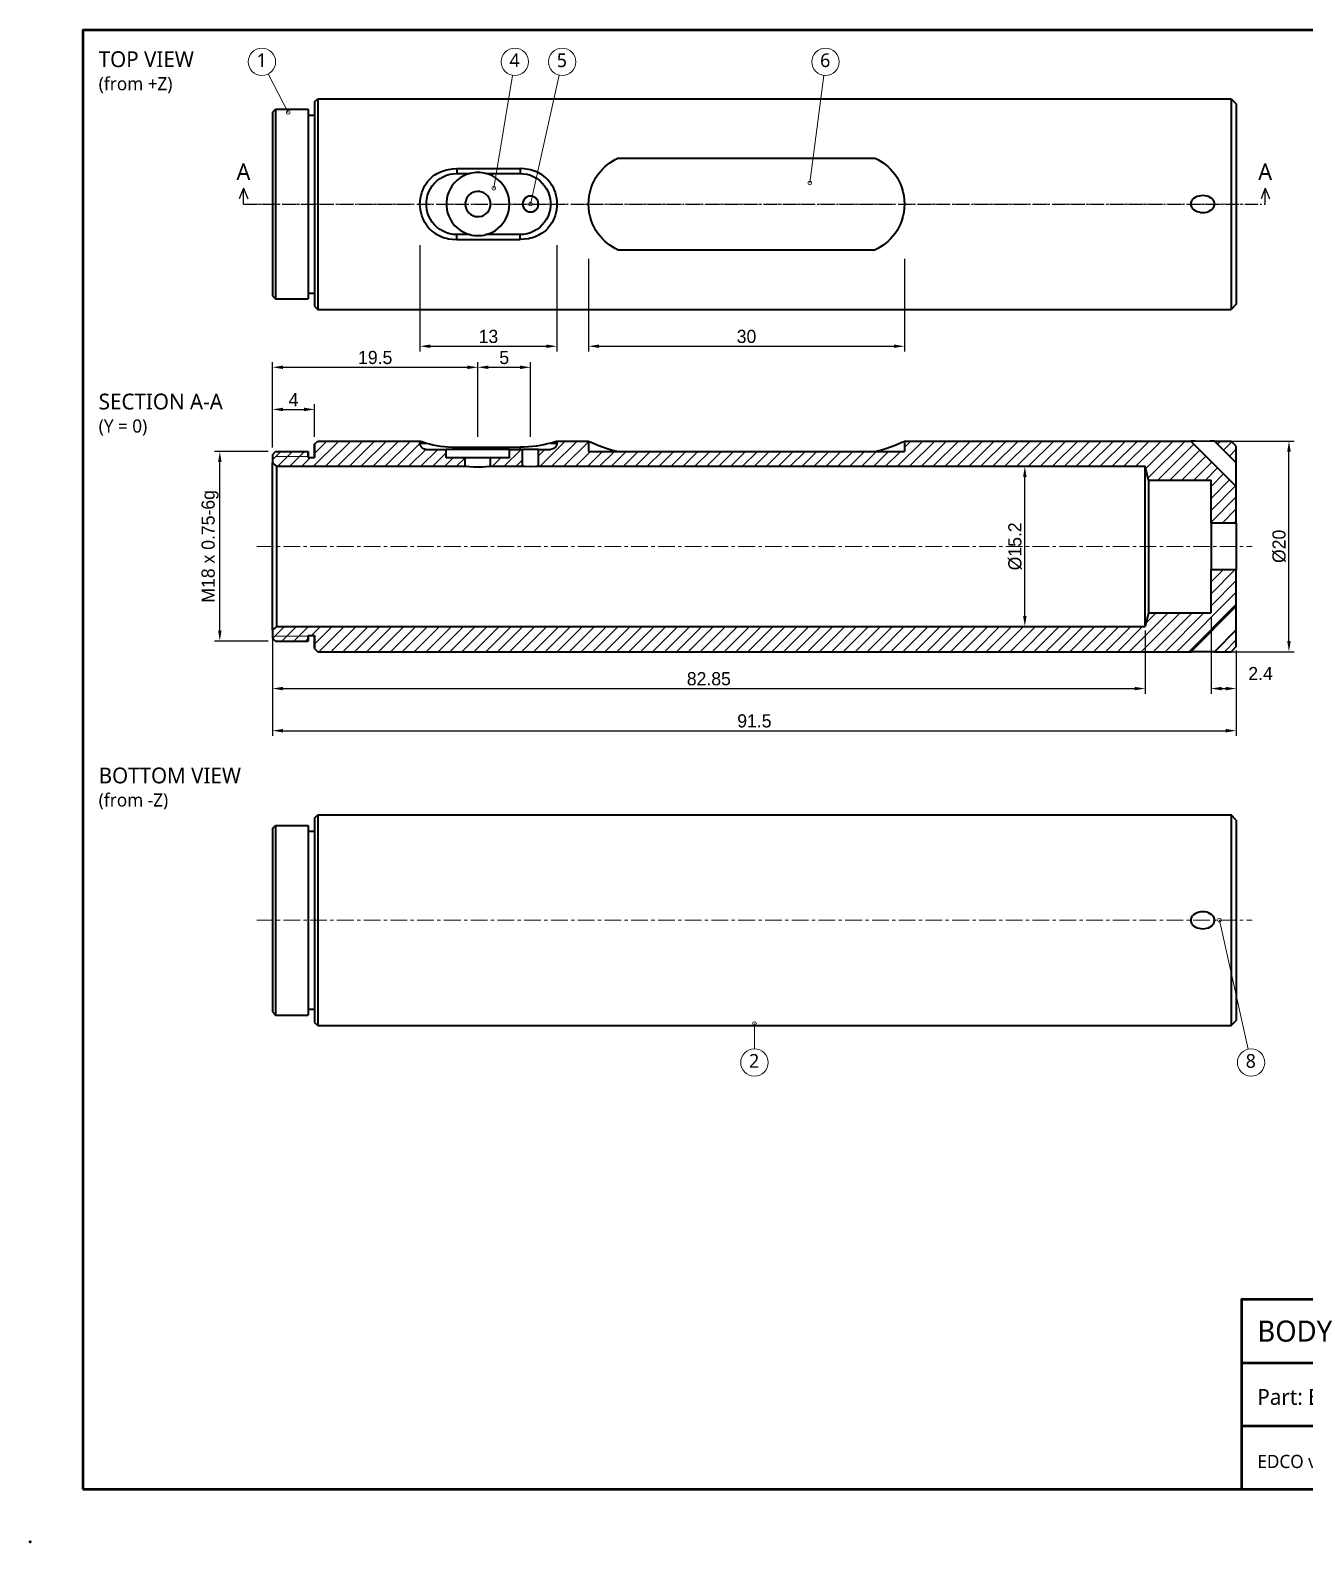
# Model space of a CAD drawing. Header units: millimetres. Extents: x 0 to 420, y 0 to 297.
# Drawn here: x 0 to 242, y 0 to 287 of the extents above; entities that cross this region are included whole.
import ezdxf

# ---------------------------------------------------------------- set-up
doc = ezdxf.new("R2010")
doc.units = ezdxf.units.MM
doc.linetypes.add('CENTER', pattern=[5.08, 3.175, -0.635, 0.635, -0.635])
doc.linetypes.add('DASHDOT', pattern=[3.556, 2.54, -0.508, 0, -0.508])
for name, color, linetype, lineweight in [('BORDER', 7, 'Continuous', 50), ('CENTER', 1, 'CENTER', 13), ('CUTLINE', 1, 'DASHDOT', 25), ('DIM', 5, 'Continuous', 13), ('HATCH', 8, 'Continuous', 9), ('TEXT', 7, 'Continuous', 18), ('VISIBLE', 7, 'Continuous', 35)]:
    doc.layers.add(name, color=color, linetype=linetype, lineweight=lineweight)
doc.styles.add('OpenSans', font='OpenSans-Regular.ttf')
doc.dimstyles.new('FK', dxfattribs={"dimtxt": 2.5, "dimasz": 2, "dimexe": 1, "dimexo": 0.8, "dimgap": 0.6, "dimtad": 1, "dimdec": 3, "dimlfac": 0.5, "dimdsep": 46, "dimcen": 2.5, "dimclrd": 5, "dimclre": 5, "dimclrt": 7, "dimazin": 3, "dimtfac": 1, "dimtmove": 0, "dimatfit": 3})

msp = doc.modelspace()

# ---------------------------------------------------------------- linework, layer by layer
at = {"layer": 'BORDER'}
for p, q in [((230, 34), (410, 34)), ((230, 22), (410, 22))]:
    msp.add_line(p, q, dxfattribs=at)
for points in [[(10, 10), (410, 10), (410, 287), (10, 287)], [(230, 10), (410, 10), (410, 46), (230, 46)]]:
    msp.add_lwpolyline(points, close=True, dxfattribs=at)
msp.add_point((0, 0), dxfattribs=at)
at = {"layer": 'CENTER'}
for p, q in [((43, 254), (232, 254)), ((43, 189), (232, 189)), ((43, 118), (232, 118))]:
    msp.add_line(p, q, dxfattribs=at)
at = {"layer": 'CUTLINE'}
for p, q in [((40.5, 257), (39.7, 255)), ((40.5, 254), (40.5, 257)), ((40.5, 257), (41.3, 255)), ((234.5, 257), (233.7, 255)), ((234.5, 254), (234.5, 257)), ((234.5, 257), (235.3, 255)), ((40.5, 254), (234.5, 254))]:
    msp.add_line(p, q, dxfattribs=at)
at = {"layer": 'DIM'}
for p, q in [((49, 271.4), (45.201, 278.694)), ((88, 257), (91.5726, 278.4354)), ((95, 254), (100.436, 278.4619)), ((148, 258), (150.6637, 278.4218)), ((225.8, 118), (231.236, 93.5381)), ((137.5, 98.4), (137.5, 93.6))]:
    msp.add_line(p, q, dxfattribs=at)
for centre, radius in [((44, 281), 2.6), ((92, 281), 2.6), ((101, 281), 2.6), ((151, 281), 2.6), ((49, 271.4), 0.35), ((148, 258), 0.35), ((88, 257), 0.35), ((95, 254), 0.35), ((225.8, 118), 0.35), ((137.5, 98.4), 0.35), ((137.5, 91), 2.6), ((231.8, 91), 2.6)]:
    msp.add_circle(centre, radius, dxfattribs=at)
at = {"layer": 'HATCH'}
for p, q in [((46, 205.4451), (47.5549, 207)), ((47.0177, 204.2), (49.8177, 207)), ((49.2804, 204.2), (52.0804, 207)), ((53.8059, 204.2), (58.6059, 209)), ((54, 206.6569), (56.3431, 209)), ((56.0686, 204.2), (60.8686, 209)), ((58.3314, 204.2), (63.1314, 209)), ((60.5941, 204.2), (65.3941, 209)), ((62.8569, 204.2), (67.6569, 209)), ((65.1196, 204.2), (69.9196, 209)), ((67.3823, 204.2), (72.1823, 209)), ((69.6451, 204.2), (74.0062, 208.5611)), ((71.9078, 204.2), (75.1204, 207.4126)), ((74.1706, 204.2), (77.3706, 207.4)), ((76.4333, 204.2), (79, 206.7667)), ((90.0098, 204.2), (93.2098, 207.4)), ((96.5, 206.1648), (97.7352, 207.4)), ((96.798, 204.2), (101.598, 209)), ((99.0607, 204.2), (103.8607, 209)), ((101.3235, 204.2), (106, 208.8765)), ((103.5862, 204.2), (106.3862, 207)), ((105.8489, 204.2), (108.6489, 207)), ((108.1117, 204.2), (110.9117, 207)), ((110.3744, 204.2), (113.1744, 207)), ((112.6372, 204.2), (115.4372, 207)), ((114.8999, 204.2), (117.6999, 207)), ((117.1627, 204.2), (119.9627, 207)), ((119.4254, 204.2), (122.2254, 207)), ((121.6881, 204.2), (124.4881, 207)), ((123.9509, 204.2), (126.7509, 207)), ((126.2136, 204.2), (129.0136, 207)), ((128.4764, 204.2), (131.2764, 207)), ((130.7391, 204.2), (133.5391, 207)), ((133.0018, 204.2), (135.8018, 207)), ((135.2646, 204.2), (138.0646, 207)), ((137.5273, 204.2), (140.3273, 207)), ((139.7901, 204.2), (142.5901, 207)), ((142.0528, 204.2), (144.8528, 207)), ((144.3156, 204.2), (147.1156, 207)), ((146.5783, 204.2), (149.3783, 207)), ((148.841, 204.2), (151.641, 207)), ((151.1038, 204.2), (153.9038, 207)), ((153.3665, 204.2), (156.1665, 207)), ((155.6293, 204.2), (158.4293, 207)), ((157.892, 204.2), (160.692, 207)), ((160.1547, 204.2), (162.9547, 207)), ((162.4175, 204.2), (165.2175, 207)), ((164.6802, 204.2), (169.4802, 209)), ((166, 207.7825), (167.2175, 209)), ((166.943, 204.2), (171.743, 209)), ((169.2057, 204.2), (174.0057, 209)), ((171.4685, 204.2), (176.2685, 209)), ((173.7312, 204.2), (178.5312, 209)), ((175.9939, 204.2), (180.7939, 209)), ((178.2567, 204.2), (183.0567, 209)), ((180.5194, 204.2), (185.3194, 209)), ((182.7822, 204.2), (187.5822, 209)), ((185.0449, 204.2), (189.8449, 209)), ((187.3076, 204.2), (192.1076, 209)), ((189.5704, 204.2), (194.3704, 209)), ((191.8331, 204.2), (196.6331, 209)), ((194.0959, 204.2), (198.8959, 209)), ((196.3586, 204.2), (201.1586, 209)), ((198.6214, 204.2), (203.4214, 209)), ((200.8841, 204.2), (205.6841, 209)), ((203.1468, 204.2), (207.9468, 209)), ((205.4096, 204.2), (210.2096, 209)), ((207.6723, 204.2), (212.4723, 209)), ((209.9351, 204.2), (214.7351, 209)), ((211.7933, 203.7955), (216.9978, 209)), ((212.2176, 201.9571), (219.2605, 209)), ((214.1233, 201.6), (220.9303, 208.407)), ((216.386, 201.6), (222.0616, 207.2756)), ((225.4558, 208.407), (226.0488, 209)), ((226.5871, 207.2756), (228.1558, 208.8442)), ((227.7185, 206.1442), (229, 207.4257)), ((46.6, 206.08), (52.8, 206.08)), ((51.5431, 204.2), (53.2431, 205.9)), ((78.696, 204.2), (80.296, 205.8)), ((80.9588, 204.2), (82.5588, 205.8)), ((87.747, 204.2), (89.347, 205.8)), ((92.2725, 204.2), (93.5, 205.4275)), ((218.6488, 201.6), (223.193, 206.1442)), ((220.9115, 201.6), (224.3244, 205.0129)), ((223.1743, 201.6), (225.4558, 203.8815)), ((228.8499, 205.0129), (229, 205.163)), ((224.2, 200.363), (226.5871, 202.7501)), ((224.2, 198.1003), (227.7185, 201.6188)), ((224.2, 195.8375), (228.8499, 200.4874)), ((224.2, 193.5748), (229, 198.3748)), ((226.288, 193.4), (229, 196.112)), ((228.5507, 193.4), (229, 193.8493)), ((224.2, 179.9983), (228.8017, 184.6)), ((224.2, 182.2611), (226.5389, 184.6)), ((224.2, 184.5238), (224.2762, 184.6)), ((224.2, 177.7356), (229, 182.5356)), ((217.7272, 169), (229, 180.2728)), ((219.9899, 169), (229, 178.0101)), ((208.6762, 169), (216.0762, 176.4)), ((210.9389, 169), (218.3389, 176.4)), ((211.846, 174.4325), (213.8134, 176.4)), ((213.2017, 169), (220.6017, 176.4)), ((215.4644, 169), (222.8644, 176.4)), ((46.048, 171.552), (48.296, 173.8)), ((47.7588, 171), (50.5588, 173.8)), ((50.0215, 171), (52.8215, 173.8)), ((53.3843, 172.1), (55.0843, 173.8)), ((54, 170.453), (57.347, 173.8)), ((54.8098, 169), (59.6098, 173.8)), ((57.0725, 169), (61.8725, 173.8)), ((59.3352, 169), (64.1352, 173.8)), ((61.598, 169), (66.398, 173.8)), ((63.8607, 169), (68.6607, 173.8)), ((66.1235, 169), (70.9235, 173.8)), ((68.3862, 169), (73.1862, 173.8)), ((70.6489, 169), (75.4489, 173.8)), ((72.9117, 169), (77.7117, 173.8)), ((75.1744, 169), (79.9744, 173.8)), ((77.4372, 169), (82.2372, 173.8)), ((79.6999, 169), (84.4999, 173.8)), ((81.9627, 169), (86.7627, 173.8)), ((84.2254, 169), (89.0254, 173.8)), ((86.4881, 169), (91.2881, 173.8)), ((88.7509, 169), (93.5509, 173.8)), ((91.0136, 169), (95.8136, 173.8)), ((93.2764, 169), (98.0764, 173.8)), ((95.5391, 169), (100.3391, 173.8)), ((97.8018, 169), (102.6018, 173.8)), ((100.0646, 169), (104.8646, 173.8)), ((102.3273, 169), (107.1273, 173.8)), ((104.5901, 169), (109.3901, 173.8)), ((106.8528, 169), (111.6528, 173.8)), ((109.1156, 169), (113.9156, 173.8)), ((111.3783, 169), (116.1783, 173.8)), ((113.641, 169), (118.441, 173.8)), ((115.9038, 169), (120.7038, 173.8)), ((118.1665, 169), (122.9665, 173.8)), ((120.4293, 169), (125.2293, 173.8)), ((122.692, 169), (127.492, 173.8)), ((124.9547, 169), (129.7547, 173.8)), ((127.2175, 169), (132.0175, 173.8)), ((129.4802, 169), (134.2802, 173.8)), ((131.743, 169), (136.543, 173.8)), ((134.0057, 169), (138.8057, 173.8)), ((136.2685, 169), (141.0685, 173.8)), ((138.5312, 169), (143.3312, 173.8)), ((140.7939, 169), (145.5939, 173.8)), ((143.0567, 169), (147.8567, 173.8)), ((145.3194, 169), (150.1194, 173.8)), ((147.5822, 169), (152.3822, 173.8)), ((149.8449, 169), (154.6449, 173.8)), ((152.1076, 169), (156.9076, 173.8)), ((154.3704, 169), (159.1704, 173.8)), ((156.6331, 169), (161.4331, 173.8)), ((158.8959, 169), (163.6959, 173.8)), ((161.1586, 169), (165.9586, 173.8)), ((163.4214, 169), (168.2214, 173.8)), ((165.6841, 169), (170.4841, 173.8)), ((167.9468, 169), (172.7468, 173.8)), ((170.2096, 169), (175.0096, 173.8)), ((172.4723, 169), (177.2723, 173.8)), ((174.7351, 169), (179.5351, 173.8)), ((176.9978, 169), (181.7978, 173.8)), ((179.2605, 169), (184.0605, 173.8)), ((181.5233, 169), (186.3233, 173.8)), ((183.786, 169), (188.586, 173.8)), ((186.0488, 169), (190.8488, 173.8)), ((188.3115, 169), (193.1115, 173.8)), ((190.5743, 169), (195.3743, 173.8)), ((192.837, 169), (197.637, 173.8)), ((195.0997, 169), (199.8997, 173.8)), ((197.3625, 169), (202.1625, 173.8)), ((199.6252, 169), (204.4252, 173.8)), ((201.888, 169), (206.688, 173.8)), ((204.1507, 169), (208.9507, 173.8)), ((206.4134, 169), (211.2134, 173.8)), ((46.6, 171.92), (52.8, 171.92)), ((52.2843, 171), (52.8, 171.5157)), ((226.7781, 169), (229, 171.2219))]:
    msp.add_line(p, q, dxfattribs=at)
at = {"layer": 'VISIBLE'}
for points in [[(54, 273.4), (54.6, 274)], [(54, 273.4), (54, 272.9136), (54, 271.4788), (54, 269.1675), (54, 266.0957), (54, 262.4173), (54, 258.3169), (54, 254), (54, 249.6831), (54, 245.5827), (54, 241.9043), (54, 238.8325), (54, 236.5212), (54, 235.0864), (54, 234.6)], [(54.6, 274), (54.6, 273.4986), (54.6, 272.0194), (54.6, 269.6366), (54.6, 266.4698), (54.6, 262.6777), (54.6, 258.4504), (54.6, 254), (54.6, 249.5496), (54.6, 245.3223), (54.6, 241.5302), (54.6, 238.3634), (54.6, 235.9806), (54.6, 234.5014), (54.6, 234)], [(54.6, 274), (228, 274)], [(228, 274), (228, 273.4986), (228, 272.0194), (228, 269.6366), (228, 266.4698), (228, 262.6777), (228, 258.4504), (228, 254), (228, 249.5496), (228, 245.3223), (228, 241.5302), (228, 238.3634), (228, 235.9806), (228, 234.5014), (228, 234)], [(228, 274), (229, 273)], [(229, 273), (229, 272.5236), (229, 271.1184), (229, 268.8548), (229, 265.8463), (229, 262.2438), (229, 258.2279), (229, 254), (229, 249.7721), (229, 245.7562), (229, 242.1537), (229, 239.1452), (229, 236.8816), (229, 235.4764), (229, 235)], [(46, 271.4), (46.6, 272)], [(46, 271.4), (46, 270.9637), (46, 269.6769), (46, 267.6039), (46, 264.8487), (46, 261.5496), (46, 257.8719), (46, 254), (46, 250.1281), (46, 246.4504), (46, 243.1513), (46, 240.3961), (46, 238.3231), (46, 237.0363), (46, 236.6)], [(46.6, 272), (46.6, 271.5487), (46.6, 270.2174), (46.6, 268.073), (46.6, 265.2228), (46.6, 261.8099), (46.6, 258.0054), (46.6, 254), (46.6, 249.9946), (46.6, 246.1901), (46.6, 242.7772), (46.6, 239.927), (46.6, 237.7826), (46.6, 236.4513), (46.6, 236)], [(46.6, 272), (52.8, 272)], [(52.8, 272), (52.8, 271.5487), (52.8, 270.2174), (52.8, 268.073), (52.8, 265.2228), (52.8, 261.8099), (52.8, 258.0054), (52.8, 254), (52.8, 249.9946), (52.8, 246.1901), (52.8, 242.7772), (52.8, 239.927), (52.8, 237.7826), (52.8, 236.4513), (52.8, 236)], [(52.8, 270.9), (54, 270.9)], [(111.58, 245.2822), (111.0518, 245.5458), (110.5362, 245.8442), (110.0345, 246.1779), (109.5481, 246.5478), (109.0789, 246.9548), (108.6288, 247.3998), (108.2005, 247.8838), (107.7969, 248.4079), (107.4212, 248.9733), (107.0776, 249.5808), (106.771, 250.2305), (106.507, 250.9214), (106.292, 251.6504), (106.1321, 252.4129), (106.0335, 253.199), (106, 253.9981), (106.0332, 254.7977), (106.1317, 255.5846), (106.2913, 256.3468), (106.5062, 257.0762), (106.7703, 257.7678), (107.077, 258.4179), (107.4205, 259.0256), (107.7962, 259.5912), (108.1999, 260.1155), (108.6283, 260.5996), (109.0784, 261.0448), (109.5477, 261.4519), (110.0342, 261.8219), (110.536, 262.1557), (111.0516, 262.4541), (111.58, 262.7178)], [(111.58, 262.7178), (160.42, 262.7178)], [(160.42, 262.7178), (160.9482, 262.4542), (161.4638, 262.1558), (161.9655, 261.8221), (162.4519, 261.4522), (162.9211, 261.0452), (163.3712, 260.6002), (163.7995, 260.1162), (164.2031, 259.5921), (164.5788, 259.0267), (164.9224, 258.4192), (165.229, 257.7695), (165.493, 257.0786), (165.708, 256.3496), (165.8679, 255.5871), (165.9665, 254.801), (166, 254.0019), (165.9668, 253.2023), (165.8683, 252.4154), (165.7087, 251.6532), (165.4938, 250.9238), (165.2297, 250.2322), (164.923, 249.5821), (164.5795, 248.9744), (164.2038, 248.4088), (163.8001, 247.8845), (163.3717, 247.4004), (162.9216, 246.9552), (162.4523, 246.5481), (161.9658, 246.1781), (161.464, 245.8443), (160.9484, 245.5459), (160.42, 245.2822)], [(81, 248.2), (80.3267, 248.2392), (79.6624, 248.3563), (79.0163, 248.5498), (78.397, 248.8169), (77.8128, 249.1542), (77.2718, 249.5569), (76.7812, 250.0198), (76.3477, 250.5365), (75.9771, 251.1), (75.6743, 251.7027), (75.4437, 252.3365), (75.2881, 252.9928), (75.2098, 253.6628), (75.2098, 254.3372), (75.2881, 255.0072), (75.4437, 255.6635), (75.6743, 256.2973), (75.9771, 256.9), (76.3477, 257.4635), (76.7812, 257.9802), (77.2718, 258.4431), (77.8128, 258.8458), (78.397, 259.1831), (79.0163, 259.4502), (79.6624, 259.6437), (80.3267, 259.7608), (81, 259.8)], [(75.2415, 257.9799), (75.5179, 258.3487), (75.8143, 258.6866), (76.1279, 258.9942), (76.4566, 259.2724), (76.7979, 259.5221), (77.1501, 259.7445), (77.5116, 259.9412), (77.8812, 260.1132), (78.2576, 260.2618), (78.6396, 260.3881), (79.0263, 260.4931), (79.4167, 260.5777), (80.2054, 260.6885), (81, 260.7249)], [(83.4638, 259.8), (82.8135, 259.5874), (82.1917, 259.3022), (81.6065, 258.9481), (81.0653, 258.5297), (80.5752, 258.0523), (80.1427, 257.5223), (79.7734, 256.9465), (79.4719, 256.3325), (79.2424, 255.688), (79.0876, 255.0217), (79.0098, 254.342), (79.0098, 253.658), (79.0876, 252.9783), (79.2424, 252.312), (79.4719, 251.6675), (79.7734, 251.0535), (80.1427, 250.4777), (80.5752, 249.9477), (81.0653, 249.4703), (81.6065, 249.0519), (82.1917, 248.6978), (82.8135, 248.4126), (83.4638, 248.2)], [(81, 260.7249), (93, 260.7249)], [(81, 260.7249), (81, 260.6751), (81, 260.6218), (81, 260.5652), (81, 260.5056), (81, 260.4433), (81, 260.3784), (81, 260.3112), (81, 260.2419), (81, 260.171), (81, 260.0986), (81, 260.025), (81, 259.9505), (81, 259.8754), (81, 259.8)], [(81, 259.8), (83.4638, 259.8)], [(86.5362, 259.8), (86.1625, 259.8863), (85.7799, 259.9491), (85.3916, 259.9872), (85, 260), (84.6084, 259.9872), (84.2201, 259.9491), (83.8375, 259.8863), (83.4638, 259.8)], [(91, 254), (90.9642, 254.6546), (90.8572, 255.3014), (90.6802, 255.9327), (90.4354, 256.5409), (90.1257, 257.1188), (89.7549, 257.6594), (89.3272, 258.1563), (88.8479, 258.6037), (88.3226, 258.996), (87.7577, 259.3287), (87.1599, 259.5978), (86.5362, 259.8)], [(86.5362, 259.8), (93, 259.8)], [(98.7585, 257.9799), (98.4821, 258.3487), (98.1857, 258.6866), (97.8721, 258.9942), (97.5434, 259.2724), (97.2021, 259.5221), (96.8499, 259.7445), (96.4884, 259.9412), (96.1188, 260.1132), (95.7424, 260.2618), (95.3604, 260.3881), (94.9737, 260.4931), (94.5833, 260.5777), (93.7946, 260.6885), (93, 260.7249)], [(93, 260.7249), (93, 260.6751), (93, 260.6218), (93, 260.5652), (93, 260.5056), (93, 260.4433), (93, 260.3784), (93, 260.3112), (93, 260.2419), (93, 260.171), (93, 260.0986), (93, 260.025), (93, 259.9505), (93, 259.8754), (93, 259.8)], [(93, 259.8), (93.6733, 259.7608), (94.3376, 259.6437), (94.9837, 259.4502), (95.603, 259.1831), (96.1872, 258.8458), (96.7282, 258.4431), (97.2188, 257.9802), (97.6523, 257.4635), (98.0229, 256.9), (98.3257, 256.2973), (98.5563, 255.6635), (98.7119, 255.0072), (98.7902, 254.3372), (98.7902, 253.6628), (98.7119, 252.9928), (98.5563, 252.3365), (98.3257, 251.7027), (98.0229, 251.1), (97.6523, 250.5365), (97.2188, 250.0198), (96.7282, 249.5569), (96.1872, 249.1542), (95.603, 248.8169), (94.9837, 248.5498), (94.3376, 248.3563), (93.6733, 248.2392), (93, 248.2)], [(75.2415, 250.0201), (74.9777, 250.4318), (74.7378, 250.8719), (74.5252, 251.3397), (74.3435, 251.834), (74.1968, 252.352), (74.0886, 252.8897), (74.0223, 253.4416), (74, 254.0011), (74.0225, 254.5603), (74.0889, 255.112), (74.1971, 255.6496), (74.3439, 256.1672), (74.5256, 256.6612), (74.7381, 257.1286), (74.9779, 257.5685), (75.2415, 257.9799)], [(87.4, 254), (87.3614, 254.4285), (87.247, 254.8433), (87.0603, 255.231), (86.8074, 255.5791), (86.4964, 255.8764), (86.1373, 256.1134), (85.7416, 256.2825), (85.3222, 256.3783), (84.8923, 256.3976), (84.4659, 256.3398), (84.0567, 256.2069), (83.6778, 256.003), (83.3414, 255.7347), (83.0584, 255.4107), (82.8377, 255.0413), (82.6865, 254.6385), (82.6097, 254.2151), (82.6097, 253.7849), (82.6865, 253.3615), (82.8377, 252.9587), (83.0584, 252.5893), (83.3414, 252.2653), (83.6778, 251.997), (84.0567, 251.7931), (84.4659, 251.6602), (84.8923, 251.6024), (85.3222, 251.6217), (85.7416, 251.7175), (86.1373, 251.8866), (86.4964, 252.1236), (86.8074, 252.4209), (87.0603, 252.769), (87.247, 253.1567), (87.3614, 253.5715), (87.4, 254)], [(96.5, 254), (96.4624, 254.3338), (96.3515, 254.6508), (96.1727, 254.9352), (95.9352, 255.1727), (95.6508, 255.3515), (95.3338, 255.4624), (95, 255.5), (94.6662, 255.4624), (94.3492, 255.3515), (94.0648, 255.1727), (93.8273, 254.9352), (93.6485, 254.6508), (93.5376, 254.3338), (93.5, 254), (93.5376, 253.6662), (93.6485, 253.3492), (93.8273, 253.0648), (94.0648, 252.8273), (94.3492, 252.6485), (94.6662, 252.5376), (95, 252.5), (95.3338, 252.5376), (95.6508, 252.6485), (95.9352, 252.8273), (96.1727, 253.0648), (96.3515, 253.3492), (96.4624, 253.6662), (96.5, 254)], [(96.5, 254), (96.4667, 254.3143), (96.3703, 254.6102), (96.2191, 254.8739), (96.0254, 255.0948), (95.7998, 255.269), (95.5513, 255.395), (95.2882, 255.472), (95.0181, 255.4999), (94.7451, 255.4782), (94.4747, 255.405), (94.2179, 255.2799), (93.9852, 255.1046), (93.7872, 254.8826), (93.6339, 254.6194), (93.535, 254.3222), (93.5, 254.0002), (93.5349, 253.6782), (93.6337, 253.381), (93.7869, 253.1177), (93.9849, 252.8957), (94.2175, 252.7203), (94.4744, 252.5951), (94.7447, 252.5219), (95.0177, 252.5001), (95.2879, 252.5279), (95.5511, 252.6049), (95.7996, 252.7309), (96.0252, 252.9051), (96.219, 253.126), (96.3702, 253.3897), (96.4667, 253.6857), (96.5, 254)], [(98.7585, 257.9799), (99.0223, 257.5682), (99.2622, 257.1281), (99.4748, 256.6603), (99.6565, 256.166), (99.8032, 255.648), (99.9114, 255.1103), (99.9777, 254.5584), (100, 253.9989), (99.9775, 253.4397), (99.9111, 252.888), (99.8029, 252.3504), (99.6561, 251.8328), (99.4744, 251.3388), (99.2619, 250.8714), (99.0221, 250.4315), (98.7585, 250.0201)], [(222.6641, 255.6), (222.292, 255.5784), (221.925, 255.5139), (221.5657, 255.4046), (221.2202, 255.2464), (220.9002, 255.0342), (220.7544, 254.9049), (220.622, 254.7585), (220.5078, 254.594), (220.4175, 254.4111), (220.3584, 254.2122), (220.3373, 254.0041), (220.3569, 253.7956), (220.4147, 253.596), (220.504, 253.4125), (220.6176, 253.247), (220.75, 253.0995), (220.8962, 252.969), (221.2166, 252.7555), (221.56, 252.5976), (221.9207, 252.4872), (222.2909, 252.4217), (222.6641, 252.4)], [(224.8627, 254), (224.8456, 254.2023), (224.7957, 254.3975), (224.7172, 254.5801), (224.6151, 254.7467), (224.4944, 254.8964), (224.3591, 255.0291), (224.0572, 255.2467), (223.7267, 255.4071), (223.3796, 255.5164), (223.0238, 255.5795), (222.6641, 255.6)], [(86.5362, 248.2), (87.1599, 248.4022), (87.7577, 248.6713), (88.3226, 249.004), (88.8479, 249.3963), (89.3272, 249.8437), (89.7549, 250.3406), (90.1257, 250.8812), (90.4354, 251.4591), (90.6802, 252.0673), (90.8572, 252.6986), (90.9642, 253.3454), (91, 254)], [(87.3945, 254.163), (87.3944, 254.1637)], [(222.6641, 252.4), (223.0238, 252.4205), (223.3791, 252.4835), (223.7265, 252.5928), (224.0583, 252.754), (224.3614, 252.9729), (224.4963, 253.1058), (224.6165, 253.2552), (224.718, 253.4214), (224.7961, 253.6036), (224.8457, 253.7983), (224.8627, 254)], [(75.2415, 250.0201), (75.5179, 249.6513), (75.8143, 249.3134), (76.1279, 249.0058), (76.4566, 248.7276), (76.7979, 248.4779), (77.1501, 248.2555), (77.5116, 248.0588), (77.8812, 247.8868), (78.2576, 247.7382), (78.6396, 247.6119), (79.0263, 247.5069), (79.4167, 247.4223), (80.2054, 247.3115), (81, 247.2751)], [(98.7585, 250.0201), (98.4821, 249.6513), (98.1857, 249.3134), (97.8721, 249.0058), (97.5434, 248.7276), (97.2021, 248.4779), (96.8499, 248.2555), (96.4884, 248.0588), (96.1188, 247.8868), (95.7424, 247.7382), (95.3604, 247.6119), (94.9737, 247.5069), (94.5833, 247.4223), (93.7946, 247.3115), (93, 247.2751)], [(81, 247.2751), (81, 247.3249), (81, 247.3782), (81, 247.4348), (81, 247.4944), (81, 247.5567), (81, 247.6216), (81, 247.6888), (81, 247.7581), (81, 247.829), (81, 247.9014), (81, 247.975), (81, 248.0495), (81, 248.1246), (81, 248.2)], [(83.4638, 248.2), (81, 248.2)], [(81, 247.2751), (93, 247.2751)], [(83.4638, 248.2), (83.8375, 248.1137), (84.2201, 248.0509), (84.6084, 248.0128), (85, 248), (85.3916, 248.0128), (85.7799, 248.0509), (86.1625, 248.1137), (86.5362, 248.2)], [(93, 248.2), (86.5362, 248.2)], [(93, 247.2751), (93, 247.3249), (93, 247.3782), (93, 247.4348), (93, 247.4944), (93, 247.5567), (93, 247.6216), (93, 247.6888), (93, 247.7581), (93, 247.829), (93, 247.9014), (93, 247.975), (93, 248.0495), (93, 248.1246), (93, 248.2)], [(111.58, 245.2822), (160.42, 245.2822)], [(46, 236.6), (46.6, 236)], [(46.6, 236), (52.8, 236)], [(52.8, 237.1), (54, 237.1)], [(54, 234.6), (54.6, 234)], [(54.6, 234), (228, 234)], [(229, 235), (228, 234)], [(46, 206.4), (46.6, 207)], [(46.6, 207), (52.8, 207)], [(52.8, 205.9), (52.8, 207)], [(52.8, 207), (52.8, 206.9943), (52.8, 206.9773), (52.8, 206.949), (52.8, 206.9093), (52.8, 206.8584), (52.8, 206.7963), (52.8, 206.7229), (52.8, 206.6383), (52.8, 206.5427), (52.8, 206.4359), (52.8, 206.3182), (52.8, 206.1896), (52.8, 206.0502), (52.8, 205.9)], [(54, 208.4), (54.6, 209)], [(54, 208.4), (54, 205.9)], [(54, 205.9), (54, 206.2378), (54, 206.5525), (54, 206.8436), (54, 207.1107), (54, 207.3534), (54, 207.5715), (54, 207.7646), (54, 207.9325), (54, 208.0749), (54, 208.1918), (54, 208.2828), (54, 208.3479), (54, 208.387), (54, 208.4)], [(54.6, 209), (74, 209)], [(74, 209), (74, 208.6)], [(74, 209), (74.0224, 208.9922), (74.0888, 208.9691), (74.3438, 208.8823), (75.2415, 208.6)], [(75.2, 207.4), (74.933, 207.4301), (74.6793, 207.5188), (74.4518, 207.6618), (74.2618, 207.8518), (74.1188, 208.0793), (74.0301, 208.333), (74, 208.6)], [(74, 208.6), (74.0065, 208.6), (74.0261, 208.6), (74.0587, 208.6), (74.1042, 208.6), (74.1626, 208.6), (74.2338, 208.6), (74.3176, 208.6), (74.4138, 208.6), (74.5224, 208.6), (74.643, 208.6), (74.7755, 208.6), (74.9196, 208.6), (75.075, 208.6), (75.2415, 208.6)], [(75.2, 207.4), (79, 207.4)], [(75.2415, 208.6), (75.8143, 208.4431), (76.4566, 208.2925), (77.1501, 208.1572), (77.8812, 208.0428), (78.6396, 207.9524), (79.4167, 207.8874), (80.2054, 207.8485), (81, 207.8355)], [(79, 205.8), (79, 207.4)], [(83.4638, 207.4), (82.9278, 207.4), (82.41, 207.4), (81.915, 207.4), (81.447, 207.4), (81.0102, 207.4), (80.6084, 207.4), (80.2451, 207.4), (79.9236, 207.4), (79.6466, 207.4), (79.4166, 207.4), (79.2355, 207.4), (79.1051, 207.4), (79.0263, 207.4), (79, 207.4)], [(81, 207.8355), (93, 207.8355)], [(81, 207.8355), (81, 207.7789), (81, 207.7255), (81, 207.6756), (81, 207.6294), (81, 207.587), (81, 207.5486), (81, 207.5143), (81, 207.4843), (81, 207.4588), (81, 207.4377), (81, 207.4213), (81, 207.4095), (81, 207.4024), (81, 207.4)], [(86.5362, 207.4), (85, 207.4168), (83.4638, 207.4)], [(91, 207.4), (90.9737, 207.4), (90.8949, 207.4), (90.7645, 207.4), (90.5834, 207.4), (90.3534, 207.4), (90.0764, 207.4), (89.7549, 207.4), (89.3916, 207.4), (88.9898, 207.4), (88.553, 207.4), (88.085, 207.4), (87.59, 207.4), (87.0722, 207.4), (86.5362, 207.4)], [(91, 207.4), (93.5, 207.4)], [(91, 205.8), (91, 207.4)], [(98.7585, 208.6), (98.1857, 208.4431), (97.5434, 208.2925), (96.8499, 208.1572), (96.1188, 208.0428), (95.3604, 207.9524), (94.5833, 207.8874), (93.7946, 207.8485), (93, 207.8355)], [(93, 207.8355), (93, 207.7789), (93, 207.7255), (93, 207.6756), (93, 207.6294), (93, 207.587), (93, 207.5486), (93, 207.5143), (93, 207.4843), (93, 207.4588), (93, 207.4377), (93, 207.4213), (93, 207.4095), (93, 207.4024), (93, 207.4)], [(96.5, 207.4), (96.4624, 207.4), (96.3515, 207.4), (96.1727, 207.4), (95.9352, 207.4), (95.6508, 207.4), (95.3338, 207.4), (95, 207.4), (94.6662, 207.4), (94.3492, 207.4), (94.0648, 207.4), (93.8273, 207.4), (93.6485, 207.4), (93.5376, 207.4), (93.5, 207.4)], [(93.5, 204.2), (93.5, 207.4)], [(96.5, 207.4), (98.8, 207.4)], [(96.5, 204.2), (96.5, 207.4)], [(98.7585, 208.6), (99.6563, 208.8823), (99.9113, 208.9691), (99.9776, 208.9922), (100, 209)], [(98.7585, 208.6), (98.925, 208.6), (99.0804, 208.6), (99.2245, 208.6), (99.357, 208.6), (99.4776, 208.6), (99.5862, 208.6), (99.6824, 208.6), (99.7662, 208.6), (99.8374, 208.6), (99.8958, 208.6), (99.9413, 208.6), (99.9739, 208.6), (99.9935, 208.6), (100, 208.6)], [(100, 208.6), (99.9699, 208.333), (99.8812, 208.0793), (99.7382, 207.8518), (99.5482, 207.6618), (99.3207, 207.5188), (99.067, 207.4301), (98.8, 207.4)], [(100, 209), (106, 209)], [(100, 209), (100, 208.6)], [(106, 209), (106.0333, 208.984), (106.132, 208.937), (106.5066, 208.7618), (107.7967, 208.2024), (108.6287, 207.8796), (109.548, 207.5598), (110.5361, 207.2615), (111.58, 207)], [(106, 209), (106, 207)], [(106, 207), (166, 207)], [(160.42, 207), (161.464, 207.2615), (162.4522, 207.5599), (163.3716, 207.8797), (164.2036, 208.2025), (165.4934, 208.7618), (165.8682, 208.9371), (165.9667, 208.984), (166, 209)], [(166, 209), (220.3373, 209)], [(166, 209), (166, 207)], [(224.8627, 209), (224.8451, 208.9989), (224.7936, 208.9959), (224.6079, 208.9857), (224.0367, 208.9604), (222.6177, 208.9359), (221.1977, 208.9619), (220.6125, 208.9861), (220.4138, 208.996), (220.357, 208.9989), (220.3373, 209)], [(229, 200.3373), (220.3373, 209)], [(224.8627, 209), (228, 209)], [(229, 204.8627), (224.8627, 209)], [(229, 208), (228, 209)], [(229, 204.8627), (229, 208)], [(46, 206.4), (46, 204.84)], [(46, 173.16), (46, 173.5571), (46, 174.7287), (46, 176.6158), (46, 179.1239), (46, 182.1273), (46, 185.4753), (46, 189), (46, 192.5247), (46, 195.8727), (46, 198.8761), (46, 201.3842), (46, 203.2713), (46, 204.4429), (46, 204.84)], [(46.8, 204.2), (46, 204.84)], [(46.8, 204.2), (82.6, 204.2)], [(46.8, 173.8), (46.8, 174.1811), (46.8, 175.3053), (46.8, 177.1162), (46.8, 179.523), (46.8, 182.405), (46.8, 185.6177), (46.8, 189), (46.8, 192.3823), (46.8, 195.595), (46.8, 198.477), (46.8, 200.8838), (46.8, 202.6947), (46.8, 203.8189), (46.8, 204.2)], [(52.8, 205.9), (54, 205.9)], [(82.6, 205.8), (79, 205.8)], [(82.6, 204.2), (82.6, 205.8)], [(87.4, 205.8), (87.3398, 205.8), (87.1623, 205.8), (86.8764, 205.8), (86.4964, 205.8), (86.0413, 205.8), (85.5341, 205.8), (85, 205.8), (84.4659, 205.8), (83.9587, 205.8), (83.5036, 205.8), (83.1236, 205.8), (82.8377, 205.8), (82.6602, 205.8), (82.6, 205.8)], [(87.4, 204.2), (87.3849, 204.1976), (87.3407, 204.1907), (87.1727, 204.1658), (86.5924, 204.0936), (85.8344, 204.0325), (85.0007, 204.0093), (84.1665, 204.0325), (83.4083, 204.0935), (82.8293, 204.1655), (82.6593, 204.1908), (82.6149, 204.1976), (82.6, 204.2)], [(91, 205.8), (87.4, 205.8)], [(87.4, 204.2), (87.4, 205.8)], [(87.4, 204.2), (93.5, 204.2)], [(96.5, 204.2), (96.4667, 204.1967), (96.3703, 204.1877), (96.0253, 204.1605), (95.018, 204.1258), (93.9851, 204.1598), (93.6338, 204.1874), (93.535, 204.1966), (93.5, 204.2)], [(96.5, 204.2), (211.7, 204.2)], [(211.7, 173.8), (211.7, 174.1811), (211.7, 175.3053), (211.7, 177.1162), (211.7, 179.523), (211.7, 182.405), (211.7, 185.6177), (211.7, 189), (211.7, 192.3823), (211.7, 195.595), (211.7, 198.477), (211.7, 200.8838), (211.7, 202.6947), (211.7, 203.8189), (211.7, 204.2)], [(212.3, 201.6), (211.7, 204.2)], [(229, 200.3373), (229, 200.7133), (229, 201.082), (229, 201.4433), (229, 201.7969), (229, 202.1425), (229, 202.48), (229, 202.8092), (229, 203.1297), (229, 203.4416), (229, 203.7444), (229, 204.0382), (229, 204.3226), (229, 204.5975), (229, 204.8627)], [(229, 200.3373), (229, 200.394), (229, 200.5613), (229, 200.8309), (229, 201.1892), (229, 201.6182), (229, 202.0965), (229, 202.6), (229, 203.1035), (229, 203.5818), (229, 204.0108), (229, 204.3691), (229, 204.6387), (229, 204.806), (229, 204.8627)], [(212.3, 201.6), (212.3, 201.2841), (212.3, 200.3522), (212.3, 198.8511), (212.3, 196.856), (212.3, 194.4669), (212.3, 191.8038), (212.3, 189), (212.3, 186.1962), (212.3, 183.5331), (212.3, 181.144), (212.3, 179.1489), (212.3, 177.6478), (212.3, 176.7159), (212.3, 176.4)], [(212.3, 201.6), (224.2, 201.6)], [(224.2, 193.4), (224.2, 201.6)], [(229, 193.4), (229, 200.3373)], [(224.2, 193.4), (224.2, 193.2897), (224.2, 192.9643), (224.2, 192.4401), (224.2, 191.7434), (224.2, 190.9091), (224.2, 189.9791), (224.2, 189), (224.2, 188.0209), (224.2, 187.0909), (224.2, 186.2566), (224.2, 185.5599), (224.2, 185.0357), (224.2, 184.7103), (224.2, 184.6)], [(229, 193.4), (224.2, 193.4)], [(229, 193.4), (229, 193.2897), (229, 192.9643), (229, 192.4401), (229, 191.7434), (229, 190.9091), (229, 189.9791), (229, 189), (229, 188.0209), (229, 187.0909), (229, 186.2566), (229, 185.5599), (229, 185.0357), (229, 184.7103), (229, 184.6)], [(224.2, 184.6), (229, 184.6)], [(224.2, 176.4), (224.2, 184.6)], [(229, 177.6627), (229, 184.6)], [(212.3, 176.4), (211.7, 173.8)], [(212.3, 176.4), (224.2, 176.4)], [(229, 177.6627), (220.3373, 169)], [(229, 173.1373), (229, 173.194), (229, 173.3613), (229, 173.6309), (229, 173.9892), (229, 174.4182), (229, 174.8965), (229, 175.4), (229, 175.9035), (229, 176.3818), (229, 176.8108), (229, 177.1691), (229, 177.4387), (229, 177.606), (229, 177.6627)], [(46.8, 173.8), (46, 173.16)], [(46, 173.16), (46, 171.6)], [(46.8, 173.8), (211.7, 173.8)], [(229, 173.1373), (224.8627, 169)], [(229, 170), (229, 173.1373)], [(46, 171.6), (46.6, 171)], [(46.6, 171), (52.8, 171)], [(52.8, 172.1), (52.8, 171.9498), (52.8, 171.8104), (52.8, 171.6818), (52.8, 171.5641), (52.8, 171.4573), (52.8, 171.3617), (52.8, 171.2771), (52.8, 171.2037), (52.8, 171.1416), (52.8, 171.0906), (52.8, 171.051), (52.8, 171.0227), (52.8, 171.0057), (52.8, 171)], [(52.8, 171), (52.8, 172.1)], [(52.8, 172.1), (54, 172.1)], [(54, 169.6), (54, 169.613), (54, 169.6521), (54, 169.7172), (54, 169.8082), (54, 169.9251), (54, 170.0675), (54, 170.2354), (54, 170.4285), (54, 170.6466), (54, 170.8893), (54, 171.1564), (54, 171.4475), (54, 171.7622), (54, 172.1)], [(54, 172.1), (54, 169.6)], [(54, 169.6), (54.6, 169)], [(229, 170), (228, 169)], [(54.6, 169), (220.3373, 169)], [(220.3373, 169), (220.357, 169.0011), (220.4138, 169.004), (220.6128, 169.0139), (221.2015, 169.0382), (222.6272, 169.0641), (224.042, 169.0395), (224.6108, 169.0142), (224.7944, 169.004), (224.8453, 169.001), (224.8627, 169)], [(224.8627, 169), (228, 169)], [(54, 137.4), (54.6, 138)], [(54.6, 138), (54.6, 137.4986), (54.6, 136.0194), (54.6, 133.6366), (54.6, 130.4698), (54.6, 126.6777), (54.6, 122.4504), (54.6, 118), (54.6, 113.5496), (54.6, 109.3223), (54.6, 105.5302), (54.6, 102.3634), (54.6, 99.9806), (54.6, 98.5014), (54.6, 98)], [(54.6, 138), (228, 138)], [(228, 138), (228, 137.4986), (228, 136.0194), (228, 133.6366), (228, 130.4698), (228, 126.6777), (228, 122.4504), (228, 118), (228, 113.5496), (228, 109.3223), (228, 105.5302), (228, 102.3634), (228, 99.9806), (228, 98.5014), (228, 98)], [(229, 137), (228, 138)], [(46, 135.4), (46.6, 136)], [(46, 135.4), (46, 134.9637), (46, 133.6769), (46, 131.6039), (46, 128.8487), (46, 125.5496), (46, 121.8719), (46, 118), (46, 114.1281), (46, 110.4504), (46, 107.1513), (46, 104.3961), (46, 102.3231), (46, 101.0363), (46, 100.6)], [(46.6, 136), (46.6, 135.5487), (46.6, 134.2174), (46.6, 132.073), (46.6, 129.2228), (46.6, 125.8099), (46.6, 122.0054), (46.6, 118), (46.6, 113.9946), (46.6, 110.1901), (46.6, 106.7772), (46.6, 103.927), (46.6, 101.7826), (46.6, 100.4513), (46.6, 100)], [(46.6, 136), (52.8, 136)], [(52.8, 136), (52.8, 135.5487), (52.8, 134.2174), (52.8, 132.073), (52.8, 129.2228), (52.8, 125.8099), (52.8, 122.0054), (52.8, 118), (52.8, 113.9946), (52.8, 110.1901), (52.8, 106.7772), (52.8, 103.927), (52.8, 101.7826), (52.8, 100.4513), (52.8, 100)], [(52.8, 134.9), (54, 134.9)], [(54, 137.4), (54, 136.9136), (54, 135.4788), (54, 133.1675), (54, 130.0957), (54, 126.4173), (54, 122.3169), (54, 118), (54, 113.6831), (54, 109.5827), (54, 105.9043), (54, 102.8325), (54, 100.5212), (54, 99.0864), (54, 98.6)], [(229, 137), (229, 136.5236), (229, 135.1184), (229, 132.8548), (229, 129.8463), (229, 126.2438), (229, 122.2279), (229, 118), (229, 113.7721), (229, 109.7562), (229, 106.1537), (229, 103.1452), (229, 100.8816), (229, 99.4764), (229, 99)], [(222.6641, 119.6), (222.2914, 119.5784), (221.9238, 119.5136), (221.5639, 119.4039), (221.2179, 119.2452), (220.8977, 119.0322), (220.752, 118.9026), (220.6198, 118.7557), (220.5058, 118.5906), (220.416, 118.4073), (220.3576, 118.2082), (220.3373, 118)], [(220.3373, 118), (220.3575, 117.7922), (220.4157, 117.5935), (220.5051, 117.4105), (220.6189, 117.2455), (220.7512, 117.0983), (220.8974, 116.9681), (221.2181, 116.7547), (221.5622, 116.5968), (221.9225, 116.4867), (222.2918, 116.4216), (222.6641, 116.4)], [(222.6641, 116.4), (223.0248, 116.4206), (223.3811, 116.484), (223.7295, 116.594), (224.0622, 116.7563), (224.3656, 116.9767), (224.5005, 117.1104), (224.6205, 117.2609), (224.7216, 117.4284), (224.7988, 117.6114), (224.8472, 117.8072), (224.8627, 118.0097), (224.844, 118.2116), (224.7927, 118.4063), (224.713, 118.588), (224.6104, 118.7533), (224.4894, 118.9018), (224.3539, 119.0336), (224.0524, 119.2495), (223.7229, 119.4086), (223.3769, 119.517), (223.0225, 119.5796), (222.6641, 119.6)], [(46, 100.6), (46.6, 100)], [(52.8, 101.1), (54, 101.1)], [(46.6, 100), (52.8, 100)], [(54, 98.6), (54.6, 98)], [(54.6, 98), (228, 98)], [(228, 98), (229, 99)]]:
    msp.add_lwpolyline(points, dxfattribs=at)

# ---------------------------------------------------------------- texts
at = {"layer": 'TEXT', "style": 'OpenSans'}
for s, height, p in [('TOP VIEW', 3, (13, 280)), ('1', 2.6, (42.9795, 280)), ('4', 2.6, (90.9795, 280)), ('5', 2.6, (99.9795, 280)), ('6', 2.6, (149.9795, 280)), ('(from +Z)', 2.5, (13, 275.6)), ('A', 3.2, (39.1497, 258.536)), ('A', 3.2, (233.1497, 258.536)), ('SECTION A-A', 3, (13, 215)), ('(Y = 0)', 2.5, (13, 210.6)), ('BOTTOM VIEW', 3, (13, 144)), ('(from -Z)', 2.5, (13, 139.6)), ('2', 2.6, (136.4795, 90)), ('8', 2.6, (230.7795, 90)), ('BODY', 4, (233, 38)), ('Part: EDCO_body.step', 3, (233, 26)), ('EDCO v0.1  2026-10-24', 2.5, (233, 14))]:
    msp.add_text(s, height=height, dxfattribs=at).set_placement(p)

# ---------------------------------------------------------------- dimensions: what is measured, and where the dimension line sits
at = {"layer": 'DIM'}
for base, p1, p2 in [((74, 227), (74, 247), (100, 247)), ((106, 227), (106, 244.4), (166, 244.4)), ((46, 223), (46, 207), (85, 209)), ((85, 223), (85, 209), (95, 209)), ((46, 215), (46, 207), (54, 209)), ((46, 162), (46, 173.8), (211.7, 173.8)), ((46, 154), (46, 171), (229, 170))]:
    msp.add_linear_dim(base=base, p1=p1, p2=p2, dimstyle='FK', dxfattribs=at).render()
for base, p1, p2, text in [((36, 171), (46, 171), (46, 207), 'M18 x 0.75-6g'), ((239, 169), (226, 169), (226, 209), '%%c<>'), ((188.85, 173.8), (188.85, 173.8), (188.85, 204.2), '%%c<>')]:
    msp.add_linear_dim(base=base, p1=p1, p2=p2, angle=90, text=text, dimstyle='FK', dxfattribs=at).render()
msp.add_linear_dim(base=(224.2, 162), p1=(224.2, 176.4), p2=(229, 170), location=(233.6, 164.85), dimstyle='FK', override={"dimtmove": 2}, dxfattribs=at).render()

doc.saveas('drawing.dxf')
